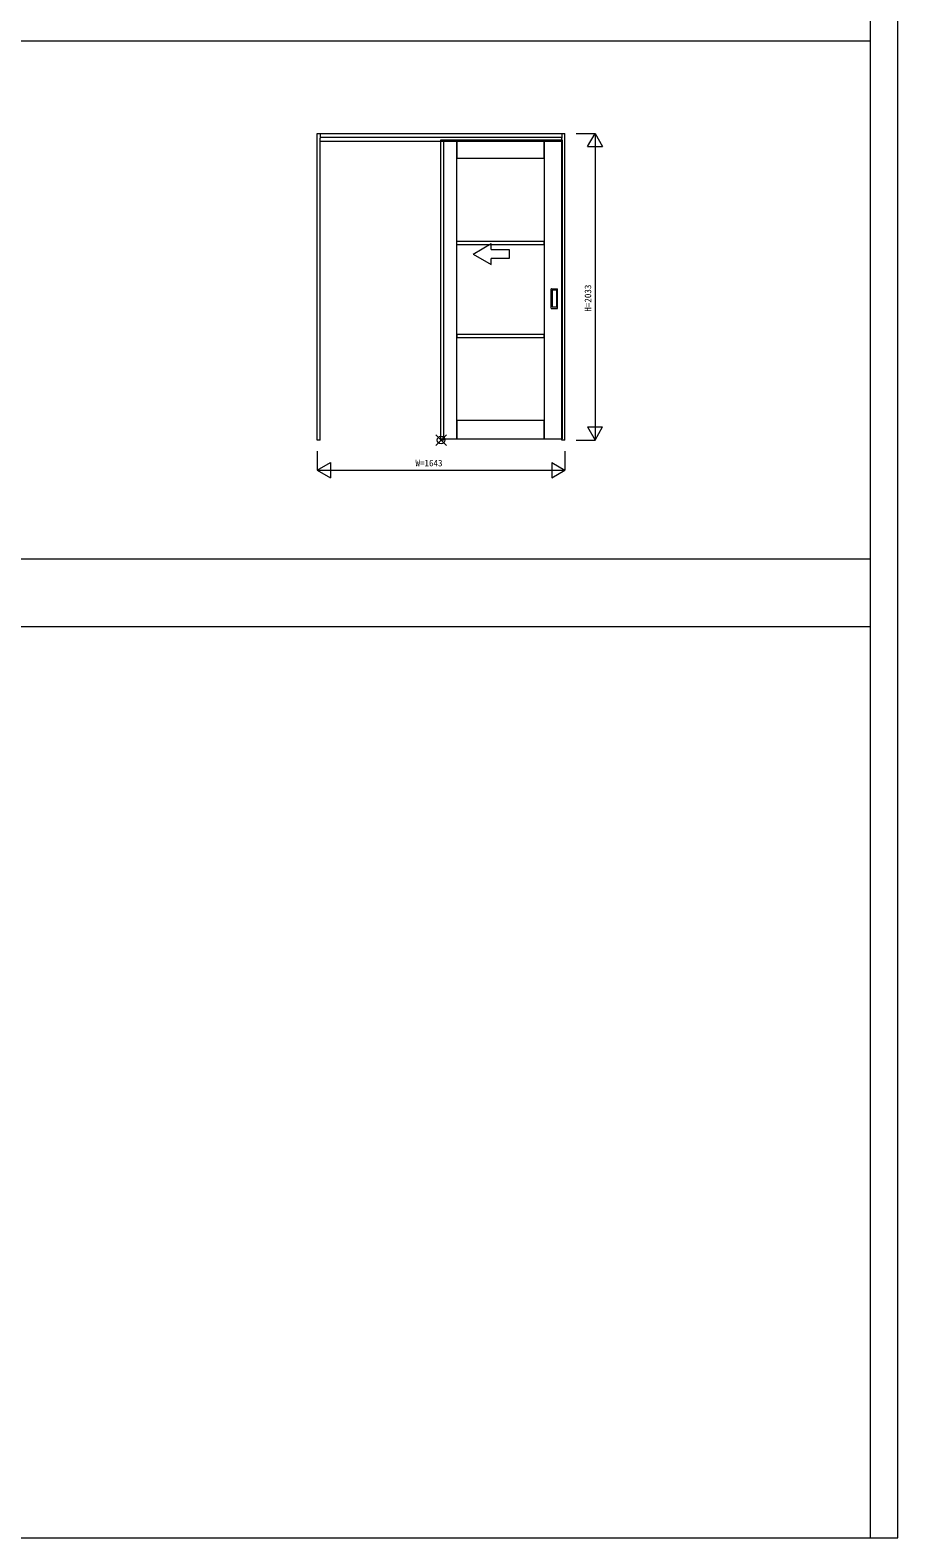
# Model space of a CAD drawing. Units: millimetres, scale not verified. Extents: x -14341 to 14341, y -10000 to 10000.
# Drawn here: x 8582 to 14341, y -10000 to 1 of the extents above; entities that cross this region are included whole.
import ezdxf
from ezdxf.enums import TextEntityAlignment as Align

# ---------------------------------------------------------------- set-up
doc = ezdxf.new("R2010")
doc.units = ezdxf.units.MM
doc.header["$LTSCALE"] = 50
for name, color, linetype, lineweight in [('0-1_YKK_F1', 7, 'Continuous', 18), ('0-2_YKK_A1', 4, 'Continuous', 18), ('0-3_YKK_N1', 2, 'Continuous', 18), ('0-6_YKK_IN', 1, 'Continuous', 18)]:
    doc.layers.add(name, color=color, linetype=linetype, lineweight=lineweight)
doc.styles.add('ＭＳ ゴシック', font='')
doc.styles.get('ＭＳ ゴシック').set_extended_font_data('MS Gothic')

msp = doc.modelspace()

# ---------------------------------------------------------------- linework, layer by layer
at = {"layer": '0-1_YKK_F1'}
for p, q in [((14159.49, -10000), (14159.49, 10000)), ((14340.51, -10000), (14340.51, 10000)), ((-14340.51, -70), (14159.49, -70)), ((-14340.51, -3505), (14159.49, -3505)), ((-14340.51, -3955), (14159.49, -3955)), ((-14340.51, -10000), (14340.51, -10000))]:
    msp.add_line(p, q, dxfattribs=at)
at = {"layer": '0-2_YKK_A1'}
for p, q in [((10487.99, -684.5), (12130.99, -684.5)), ((10487.99, -2717.5), (10487.99, -684.5)), ((10507.99, -684.5), (10507.99, -714.5)), ((12110.99, -684.5), (12110.99, -714.5)), ((12130.99, -2717.5), (12130.99, -684.5)), ((10507.99, -708.5), (12110.99, -708.5)), ((10507.99, -2713.5), (10507.99, -714.5)), ((10507.99, -735.5), (12110.99, -735.5)), ((11304.49, -728.5), (11304.49, -2717.5)), ((11324.49, -735.5), (11324.49, -2717.5)), ((12110.99, -2717.5), (12110.99, -714.5)), ((11521.58, -1483.63), (11641.58, -1414.35)), ((11521.58, -1483.63), (11641.58, -1552.91)), ((11641.58, -1453.63), (11641.58, -1414.35)), ((11641.58, -1552.91), (11641.58, -1513.63)), ((12040.49, -1843.5), (12040.49, -1715.5)), ((12041.49, -1714.5), (12081.49, -1714.5)), ((12046.49, -1725.5), (12046.49, -1833.5)), ((12075.49, -1724.5), (12047.49, -1724.5)), ((12076.49, -1833.5), (12076.49, -1725.5)), ((12082.49, -1843.5), (12082.49, -1715.5)), ((12041.49, -1844.5), (12081.49, -1844.5)), ((12047.49, -1834.5), (12075.49, -1834.5)), ((10507.99, -2717.5), (10487.99, -2717.5)), ((10507.99, -2717.5), (10507.99, -2713.5)), ((11304.49, -2708.5), (11414.49, -2708.5)), ((11324.49, -2717.5), (11304.49, -2717.5)), ((12130.99, -2717.5), (12110.99, -2717.5))]:
    msp.add_line(p, q, dxfattribs=at)
for points in [[(11414.49, -2708.5), (11414.49, -728.5), (11304.49, -728.5)], [(11414.49, -1419.83), (11994.49, -1419.83), (11994.49, -1399.83), (11414.49, -1399.83)], [(11641.58, -1453.63), (11761.58, -1453.63), (11761.58, -1513.63), (11641.58, -1513.63)]]:
    msp.add_lwpolyline(points, dxfattribs=at)
for points in [[(11414.49, -848.5), (11994.49, -848.5), (11994.49, -728.5), (11414.49, -728.5)], [(11994.49, -2708.5), (12114.49, -2708.5), (12114.49, -728.5), (11994.49, -728.5)], [(11414.49, -2037.17), (11994.49, -2037.17), (11994.49, -2017.17), (11414.49, -2017.17)], [(11414.49, -2708.5), (11994.49, -2708.5), (11994.49, -2588.5), (11414.49, -2588.5)]]:
    msp.add_lwpolyline(points, close=True, dxfattribs=at)
for centre, start, end in [((12041.49, -1715.5), 90, 180), ((12047.49, -1725.5), 90, 180), ((12075.49, -1725.5), 360, 90), ((12081.49, -1715.5), 0, 90), ((12041.49, -1843.5), 180, 270), ((12047.49, -1833.5), 180, 270), ((12075.49, -1833.5), 270, 360), ((12081.49, -1843.5), 270, 0)]:
    msp.add_arc(centre, 1, start, end, dxfattribs=at)
at = {"layer": '0-3_YKK_N1'}
for p, q in [((12205.99, -684.5), (12330.99, -684.5)), ((12330.99, -684.5), (12330.99, -2717.5)), ((12280.99, -771.1), (12380.99, -771.1)), ((12280.99, -2630.9), (12380.99, -2630.9)), ((12130.99, -2792.5), (12130.99, -2917.5)), ((12205.99, -2717.5), (12330.99, -2717.5)), ((10487.99, -2917.5), (10574.59, -2867.5)), ((10574.59, -2867.5), (10574.59, -2967.5)), ((12044.39, -2867.5), (12130.99, -2917.5)), ((10487.99, -2917.5), (10574.59, -2967.5))]:
    msp.add_line(p, q, dxfattribs=at)
for points in [[(12280.99, -771.1), (12330.99, -684.5), (12380.99, -771.1)], [(12280.99, -2630.9), (12330.99, -2717.5), (12380.99, -2630.9)], [(10487.99, -2792.5), (10487.99, -2917.5), (12130.99, -2917.5)], [(12044.39, -2867.5), (12044.39, -2967.5), (12130.99, -2917.5)]]:
    msp.add_lwpolyline(points, dxfattribs=at)
at = {"layer": '0-6_YKK_IN'}
for p, q in [((11274.14, -2752.86), (11344.85, -2682.14)), ((11274.14, -2682.14), (11344.85, -2752.86))]:
    msp.add_line(p, q, dxfattribs=at)
msp.add_circle((11309.49, -2717.5), 25, dxfattribs=at)

# ---------------------------------------------------------------- texts
at = {"layer": '0-3_YKK_N1', "color": 7, "style": 'ＭＳ ゴシック'}
msp.add_text('H=2033', height=43.99, rotation=90, dxfattribs=at).set_placement((12318.99, -1866), align=Align.BOTTOM_LEFT)
msp.add_text('W=1643', height=43.99, dxfattribs=at).set_placement((11139.49, -2905.5), align=Align.BOTTOM_LEFT)

doc.saveas('drawing.dxf')
